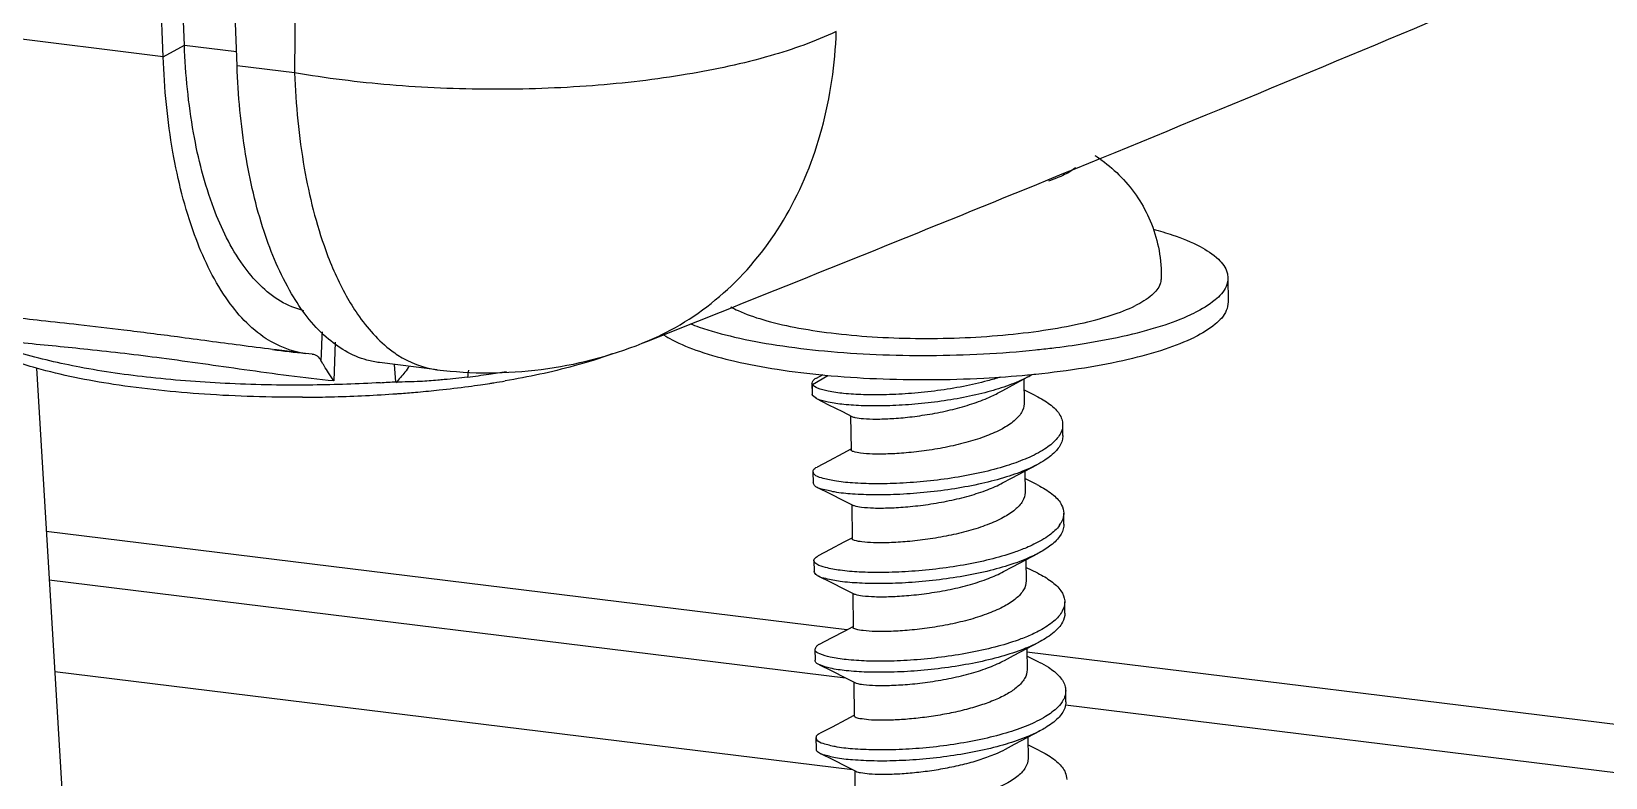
# Model space of a CAD drawing. Header units: millimetres. Extents: x -25 to 785, y -3301 to -3016.
# Drawn here: x 67.03 to 85.89, y -3173.77 to -3164.83 of the extents above; entities that cross this region are included whole.
import ezdxf

# ---------------------------------------------------------------- set-up
doc = ezdxf.new("R2010")
doc.units = ezdxf.units.MM

# ---------------------------------------------------------------- blocks, each defined once
blk = doc.blocks.new('*u2')
at = {"color": 7}
for p, q in [((3.49237757979995, -18.72780779757068), (3.147158551699931, -9.40597647947061)), ((3.747360825999976, -18.5903655269708), (3.403067220999901, -9.293523092370833)), ((4.377735436899911, -18.83668321927098), (4.03251640880012, -9.514851901170914)), ((5.132179467000014, -9.650081151271024), (5.067052644900059, -18.92145086547089)), ((3.49237757979995, -18.72780779757068), (-3.564083803300036, -17.86005110217093)), ((3.49237757979995, -18.72780779757068), (3.747360825999976, -18.5903655269708)), ((3.747360825999976, -18.5903655269708), (4.371455660299944, -18.66711255947075)), ((5.067052644900059, -18.92145086547089), (4.377735436899911, -18.83668321927098)), ((14.0954196519001, -20.20510226967099), (14.28837302329998, -20.1262786875709)), ((14.28837302329998, -20.1262786875709), (14.43080713070003, -20.06803908797065)), ((16.25316094160007, -21.37854394707074), (16.25646293210002, -21.66864714207077)), ((5.398160044099996, -22.02872794457062), (5.396140625700127, -22.07774670007075)), ((9.30048150710013, -22.13756552607083), (9.886633409699925, -21.90399965357074)), ((9.886633409699925, -21.90399965357074), (9.910833663899894, -21.8943408140708)), ((5.19994198509994, -22.28747281967071), (4.818066668600068, -22.24051233277078)), ((5.396140625700127, -22.07774670007075), (5.387177913200048, -22.29519131367078)), ((5.555091338899956, -22.15249049907106), (5.537091936000024, -22.61544642937088)), ((9.232661486699953, -22.16454302827105), (9.30048150710013, -22.13756552607083)), ((5.276860122899961, -22.29399611417102), (5.200096204099964, -22.28749177257077)), ((5.387177913200048, -22.29519131367078), (5.383998726199934, -22.37228600197068)), ((6.774617240300131, -22.48111591097086), (6.085300022999945, -22.39634826357087)), ((6.282240144600109, -22.62460176387094), (6.264008296999918, -22.41832996847097)), ((1.97297195379997, -22.46261217327083), (2.286076135500025, -27.64617604967088)), ((11.27280547300006, -22.65838456497067), (11.45669812489996, -22.54853596097064)), ((11.39799943610001, -22.54319018137085), (11.31844150160009, -22.58499951987096)), ((13.80683182350003, -22.59362705487092), (13.81016625670009, -22.88658056807071)), ((11.27280547300006, -22.65838456497067), (11.26720027789997, -22.64045320827063)), ((11.26720027789997, -22.64045320827063), (11.2687136902, -22.77341717257104)), ((11.27431888530009, -22.79134852927064), (11.2687136902, -22.77341717257104)), ((11.27431888530009, -22.79134852927064), (11.27280547300006, -22.65838456497067)), ((11.32040139259993, -22.82709081737084), (11.27431888530009, -22.79134852927064)), ((13.95172854220004, -22.7947812778707), (13.80831028889997, -22.72352068577084)), ((11.6345798366001, -22.9839747666706), (11.74629454530009, -23.04053552697087)), ((11.73169975480005, -23.03314623637061), (11.73635462779998, -23.44210971007078)), ((14.27457302929997, -23.27112886967097), (14.27305961699994, -23.13816490537101)), ((11.27930757650006, -23.70416492317099), (11.2808209888999, -23.837128887571)), ((13.81938188360004, -23.696238496771), (13.82227355529994, -23.95029228307067)), ((13.9638358407999, -23.85849299277061), (13.82041758750006, -23.78723240067075)), ((11.64718981040005, -24.04802401617098), (11.75873796659994, -24.10446263287076)), ((11.743807629, -24.09690851787082), (11.74846192640007, -24.50582142497069)), ((14.28668032790006, -24.33484058467093), (14.28516691560003, -24.20187662027092)), ((11.68469740410001, -25.60186447757087), (2.091333614300083, -24.42213639457077)), ((11.29141487519996, -24.7678766380709), (11.29292828749999, -24.90084060247091)), ((13.83148918229995, -24.75995021177096), (13.83438085400007, -25.01400399797103)), ((13.97594313950003, -24.92220470767097), (13.83252488619996, -24.8509441156707)), ((2.126319590600133, -25.00134310367093), (11.67057541100007, -26.17503221517063)), ((11.65929710909995, -25.11173573107089), (11.77084526520002, -25.16817434787072)), ((11.75591492760009, -25.16062023287077), (11.76056922509997, -25.56953313997064)), ((14.29878762659996, -25.39855229957084), (14.29727421429993, -25.26558833517083)), ((11.30352217380005, -25.83158835297081), (11.30503558620012, -25.96455231737082)), ((13.84359648090003, -25.82366192667087), (13.84648815259993, -26.07771571287094)), ((24.39249609090007, -27.16458505327091), (13.84409445839992, -25.86741276737075)), ((13.98805043810012, -25.98591642257088), (13.84463218480005, -25.91465583057061)), ((2.192644959500058, -26.0993858843708), (11.75492564820001, -27.27529157437084)), ((11.67140440770004, -26.1754474459708), (11.78295256389993, -26.23188606277063)), ((11.76802222629999, -26.22433194777068), (11.77267652370006, -26.63324485487101)), ((14.31089492520005, -26.46226401447075), (14.30938151290002, -26.32930005007074)), ((14.30635731539996, -26.49916314587063), (24.34849679510012, -27.7340786788709)), ((11.31562947249995, -26.89530006797077), (11.31714288479998, -27.02826403227073)), ((13.85570377959993, -26.88737364157078), (13.85859545130006, -27.14142742777085)), ((14.00015773680002, -27.04962813757083), (13.85673948349995, -26.97836754547097)), ((11.68351170639994, -27.23915916097076), (11.79505986250001, -27.29559777767099)), ((11.78012952490008, -27.28804366267059), (11.78478382239996, -27.69695656977092))]:
    blk.add_line(p, q, dxfattribs=at)
for points in [[(13.50765881510006, -22.75501158977067), (13.5560976582999, -22.72853058287092), (13.71387977220002, -22.64325172767076), (13.85419573259992, -22.56834070067089)], [(11.32040139259993, -22.82709081737084), (11.46771367830002, -22.90033394547072), (11.6345798366001, -22.9839747666706)], [(11.73292530520007, -23.43569756807074), (11.63758168460004, -23.48668895717083), (11.47290086370003, -23.5739022841708), (11.33054880029999, -23.64871123477087)], [(13.55134251189997, -23.83876410717085), (13.65844833229994, -23.78147696767064), (13.81892118280007, -23.69648061657108), (13.96114001489991, -23.62173799657103)], [(11.33331024530003, -23.89140145177089), (11.48053265110002, -23.96454818377106), (11.64718981040005, -24.04802401617098)], [(11.74503260389997, -24.49940928297065), (11.64968898329994, -24.55040067207074), (11.48500816230012, -24.63761399907071), (11.34265609890008, -24.71242294967078)], [(13.5634498106001, -24.90247582207076), (13.67055563090003, -24.84518868267105), (13.83102848149997, -24.76019233147099), (13.9732473135, -24.68544971147094)], [(11.34541754399993, -24.9551131666708), (11.49263994979992, -25.02825989867097), (11.65929710909995, -25.11173573107089)], [(11.75713990250006, -25.56312099787101), (11.66179628190002, -25.61411238697065), (11.49711546089998, -25.70132571397107), (11.35476339759998, -25.77613466457069)], [(13.57555710919996, -25.96618753707071), (13.68266292950011, -25.90890039757096), (13.84313578010006, -25.8239040463709), (13.98535461220013, -25.74916142637085)], [(11.35752484260001, -26.01882488167075), (11.50474724840001, -26.09197161357088), (11.67140440770004, -26.1754474459708)], [(11.76924720119996, -26.62683271287096), (11.67390358059993, -26.6778241019706), (11.50922275960011, -26.76503742887098), (11.36687069620007, -26.8398463794706)], [(13.58766440790009, -27.02989925197062), (13.69477022820001, -26.97261211247087), (13.85524307870014, -26.88761576137085), (13.99746191079998, -26.81287314127076)], [(11.36963214129992, -27.08253659657066), (11.51685454709991, -27.15568332857083), (11.68351170639994, -27.23915916097076)]]:
    blk.add_lwpolyline(points, dxfattribs=at)
for centre, radius, start, end in [((-202.7676489983, 510.9809862907291), 573.7492930057, 291.757678459102, 292.2083251540911), ((8.152488546000086, -20.21839150537062), 2.8242632696, 209.1525928742112, 214.4504651223022), ((8.489412019099973, 7.222253843329327), 29.6906274655, 262.8700365369977, 263.6397825512041), ((7.010671155200043, -21.20126970777073), 1.3097751135, 233.5559098323065, 237.4053018313), ((7.385025797600065, -17.51905254507074), 4.9994348591, 262.9821490645962, 291.696920279698), ((5.121159232400032, -5.913136700470659), 16.7517513547, 273.3328333005948, 273.9744152464989), ((5.487356386800002, -9.545574038370887), 13.1282167372, 277.2348540577054, 278.3576543662044), ((5.93252565290004, -12.58521021507067), 10.0561531819, 278.3654893982001, 279.5754816800065), ((5.676868277700123, -11.3698545189709), 11.4074557549, 278.9750197671994, 279.6676727240952), ((13.28636273239999, -21.4973324309708), 1.2122262665, 297.9318843594958, 300.6768348280978), ((5.087812179699995, -5.563040728370652), 17.2484510046, 270.2501793593949, 271.0405742079), ((5.091605706699966, -5.78291246317076), 17.0285466388, 271.041247373598, 271.5239000578966), ((5.10771335770005, -6.278080658370982), 16.5331254697, 271.513734035299, 274.1045024534006), ((5.135082858200121, -6.700739111170606), 16.1095923437, 274.1150045469048, 274.3148702669024), ((5.173282158300026, -7.1945917994708), 15.6142654186, 274.3114401610012, 275.0324942992063), ((5.261119149700107, -8.184251234470594), 14.6207159061, 275.0298108251033, 276.0491545032045), ((5.385285693500009, -9.343870912770853), 13.454468347, 276.0437353514045, 277.5526926368048), ((5.491032991000111, -10.15786066037072), 12.6336414257, 277.5624852154041, 278.2031805795988), ((5.546506818099942, -10.54357902397078), 12.2439543921, 278.2037868364954, 278.7463576965974), ((5.582407482299914, -10.77835647607071), 12.0064480519, 278.7473942318001, 278.9799268989993), ((13.95084720640011, -24.14711835267099), 0.3471518298, 324.8725234215108, 329.8856789440017)]:
    blk.add_arc(centre, radius, start, end, dxfattribs=at)
for points, start_tangent, end_tangent in [([(14.43080713070003, -20.06803908797065), (24.39935423640009, -15.87382594697101), (38.64042005179999, -9.432284830070785), (51.93495984510014, -2.846183516071051), (64.26301447090009, 3.878670382329346), (72.13561424189993, 8.559740141929069)], (0.9255607654518749, 0.3785990880286689), (0.8511212944298132, 0.5249690868690456)), ([(11.55946275060001, -18.42537688477069), (10.76733378030008, -18.71809332977091), (9.77317591459996, -18.93915963047084), (8.63636883449999, -19.07537180127065), (7.424812462099908, -19.1185940764708), (6.210871392099989, -19.06624484917074), (5.067052653600058, -18.92145086657092)], (-0.9018286378376734, -0.4320938647745956), (-0.9852418360121015, 0.1711681178593249)), ([(9.233914540500109, -22.16395365447079), (9.460504584900036, -22.06365946217102), (10.30310092950003, -21.47378465927068), (10.95909215220013, -20.63178501187076), (11.38705217989991, -19.59119267527103), (11.55946275060001, -18.42537688477069)], (0.929231395677387, 0.3694983265015626), (0.03411988992284027, 0.9994177470465758)), ([(5.178169477899928, -21.77315086537101), (4.899808203799921, -21.65916795757084), (4.450633628199967, -21.22740784407097), (4.098522080100111, -20.54638059397075), (3.856505113699995, -19.64099610747098), (3.747360825999976, -18.5903655269708)], (-0.9703676687624134, 0.2416331670541092), (-0.0370080223953408, 0.9993149685051185)), ([(4.728170603400031, -22.10964140477108), (4.2461728193, -21.61847971797079), (3.868794148899951, -20.86409583317072), (3.609578099300052, -19.87219292977079), (3.49237757979995, -18.72780779757068)], (-0.8416628567236304, 0.5400033662967462), (-0.03700802239414325, 0.999314968505163)), ([(5.031335311399971, -21.569683779971), (4.702458213299906, -20.82415961507104), (4.480620351300104, -19.89655386587083), (4.377735436899911, -18.83668321927098)], (-0.506565171112432, 0.862201674445041), (-0.03700802241248, 0.9993149685044838)), ([(5.067052653600058, -18.92145086657092), (5.184132352399956, -20.06514719937104), (5.441862809700069, -21.05334709547105), (5.68598758739995, -21.59419528397075)], (0.03700802240097344, -0.99931496850491), (0.4880848350057511, -0.8727961926116593)), ([(14.65799864559995, -19.91099297107075), (14.77250076790006, -19.99216592677067), (15.00116863359995, -20.20056461597096), (15.19573010289992, -20.45487957577097), (15.33650152860014, -20.733179241171), (15.4272174693001, -21.05178929567091), (15.4531583631001, -21.39443504147084)], (0.8364822938874792, -0.547993952533001), (-0.0273956567285854, -0.9996246685593596)), ([(14.29532120969998, -20.1422990998708), (14.20577777170001, -20.18184471597078), (14.10153434990002, -20.21907674467093)], (-0.8960355967543747, -0.4439822173792906), (-0.9515600152865638, -0.3074630665752147)), ([(14.4268802524, -20.05786909197059), (14.36926867950001, -20.10083559537088), (14.29532120969998, -20.1422990998708)], (-0.748849690545717, -0.662739874286725), (-0.8960355967078832, -0.4439822174731189)), ([(15.35717346129991, -20.79532772067068), (15.59080902560004, -20.86669776597091), (15.9189613978001, -21.00478873117072), (16.13931395240002, -21.15696401017067), (16.24436284719991, -21.31804145637079), (16.25145542990003, -21.37847882807091)], (0.9648062665701292, -0.2629617234256892), (-0.005250598619044503, -0.9999862155120649)), ([(15.45121432830001, -21.39440641837064), (15.44212203670008, -21.45201286937072), (15.34274165519992, -21.58538666357072), (15.14385385090009, -21.71234243927074)], (-0.01586608018499692, -0.9998741258276281), (-0.8960355966638889, -0.4439822175619071)), ([(16.25145542990003, -21.37847882807091), (16.23053076819997, -21.48253577057085), (16.09828875020003, -21.64484529597075), (15.85214013659993, -21.79944277657069)], (-0.005250598589917194, -0.9999862155122177), (-0.8960355966060041, -0.4439822176787289)), ([(5.21818471889992, -21.84646241407108), (5.031335311399971, -21.569683779971)], (-0.6167320255499994, 0.7871731757758232), (-0.5065651711793631, 0.8622016744057174)), ([(16.25475742039998, -21.66858202307094), (16.23383275869992, -21.77263896547083), (16.10159074069998, -21.93494849097078), (15.8554421271001, -22.08954597157071)], (-0.005250598589917194, -0.9999862155122177), (-0.8960355966060041, -0.4439822176787289)), ([(4.804199141000026, -22.23878085237084), (4.414023289300076, -22.18854233557067), (3.663681816000008, -22.08841081987066), (3.020619174000103, -22.00616349987104), (2.478859377599974, -21.94261343687094), (2.028661923500067, -21.89307518687065), (1.657618986800117, -21.85154728567068), (1.557646135499908, -21.83957684907091)], (-0.992330369386542, 0.1236140687509693), (-0.9925664423128122, 0.1217039752616436)), ([(5.446718645300052, -22.09056577327101), (5.21818471889992, -21.84646241407108)], (-0.7504179543165029, 0.6609636100720182), (-0.6167320256429462, 0.7871731757030016)), ([(5.82355709360013, -21.81605896337078), (6.232614846300066, -22.25490115587081)], (0.5665616751066014, -0.8240193373340227), (0.8046532795394031, -0.5937449786958063)), ([(10.29487536660008, -21.72861125067084), (10.38189987269993, -21.77206994537073), (10.67921419999993, -21.88035295417103), (11.05623784919999, -21.97088255527069), (11.49848201300006, -22.04017974697081), (11.98895149610007, -22.08558147707072), (12.50879783150003, -22.10534298237098), (13.03804361590005, -22.09870483957093), (13.55635023059995, -22.06592214857073), (14.04379944319999, -22.00825472987071), (14.48165885380013, -21.92791870997098), (14.85310177070005, -21.82800135717071), (15.14385385090009, -21.71234243927074)], (0.875794986219353, -0.4826832730818868), (0.8960355966539031, 0.4439822175820601)), ([(14.14244720810007, -22.22123358677072), (14.53163737590012, -22.16669038927103), (15.05524580909992, -22.06488498117096), (15.50046722310003, -21.94106358047065), (15.85214013659993, -21.79944277657069)], (0.9927991932626671, 0.1197904915132989), (0.8960355966411141, 0.4439822176078707)), ([(9.490029632599999, -22.0634224682708), (9.59111586640006, -22.122072065471), (9.919268238699942, -22.26016303077085), (10.34404559320001, -22.37946716007082), (10.8509826467, -22.47592169427071), (11.42281626580007, -22.54624199007094), (12.04007334240009, -22.58803337407107), (12.68173392709991, -22.59987269067096), (13.32594703819996, -22.58135676637085), (13.85226411400004, -22.54284698837091)], (0.8386005326327404, -0.5447468647620509), (0.9955570484182513, 0.09416030663044708)), ([(9.807454481700006, -21.93065785737099), (9.915966248199993, -21.97005983577083), (10.34074360270006, -22.08936396507079), (10.84768065620005, -22.18581849927068), (11.41951427530012, -22.25613879507091), (12.0367713518001, -22.29793017907105), (12.67843193649992, -22.30976949577098), (13.32264504770001, -22.29125357137082), (13.94747278049999, -22.24301294367069), (14.14244720810007, -22.22123358677072)], (0.9328163420243886, -0.360352150059132), (0.9927991932595875, 0.1197904915388211)), ([(6.095040999899993, -22.63655524307069), (5.288203518899991, -22.66458310747066), (4.293201775399893, -22.64797091467062), (3.346373843299943, -22.57558558567098), (2.49447857859991, -22.45100188547076), (1.779586551399916, -22.28037230547079), (1.237001819800071, -22.07212278697079)], (-0.9983079094129047, -0.05814910148605791), (-0.8941032440034731, 0.4478609036994254)), ([(4.464142327399941, -22.48146221857087), (3.472452650700006, -22.34334283997077), (2.591049624699963, -22.23900867967086), (1.826834754499941, -22.16240250517103), (1.237001819800071, -22.07212278697079)], (-0.9902341688683887, 0.1394140983026163), (-0.9707577780866029, 0.2400611094791532)), ([(5.163126500299995, -22.81132730437093), (3.986705058199959, -22.774914242671), (2.89934855499996, -22.65719606127095), (1.97337531800008, -22.46276446957063), (1.399084253800083, -22.2573996535707)], (-0.9999903862643255, -0.0043849035251745), (-0.9085467571711503, 0.4177831854368807)), ([(5.200131261200113, -22.2872202149706), (4.728170603400031, -22.10964140477108)], (-0.9917697982062994, 0.1280338524212881), (-0.8416628566780169, 0.5400033663678404)), ([(6.085406006799985, -22.39554670947064), (5.934758419899936, -22.36626392277094), (5.446718645300052, -22.09056577327101)], (-0.9930555788700576, 0.1176461528272595), (-0.7504179542023953, 0.6609636102015694)), ([(13.85226411400004, -22.54284698837091), (13.95077477099994, -22.53311613867072), (14.53493936640007, -22.45679358417101), (15.05854779969991, -22.35498817617099), (15.50376921370002, -22.23116677547068), (15.8554421271001, -22.08954597157071)], (0.995557048419336, 0.09416030661897845), (0.8960355966532336, 0.4439822175834113)), ([(5.276860406399919, -22.29399615567081), (5.336523974900047, -22.31572790837072)], (0.9988944868611891, -0.04700855367188001), (0.8118279482966261, -0.5838967223443636)), ([(5.336523974900047, -22.31572790837072), (5.383998726199934, -22.37228600197068)], (0.8118279479905713, -0.5838967227698904), (0.4834391090334748, -0.8753779914168053)), ([(5.53709193589998, -22.61544642887065), (5.47467357630012, -22.51776659127063), (5.42252720979991, -22.436334814171), (5.383998729899986, -22.37228599357104)], (-0.5329759234040293, 0.8461304066582305), (-0.4834389599089617, 0.8753780737727792)), ([(6.446111954900061, -22.43878756117101), (6.388967406599932, -22.51217289017086), (6.285852836700087, -22.63759465117073)], (-0.7025224042730798, -0.7116616271054464), (-0.5394039097401426, -0.8420471614803107)), ([(6.305104696700027, -22.30475818567083), (6.7742589641, -22.48059913877069)], (0.842691877208717, -0.5383961367677603), (0.9915345451182578, -0.1298431586073355)), ([(8.874282529000084, -22.29001539027104), (8.416258928800062, -22.43622215887081), (7.592558846200063, -22.61530588587084)], (-0.9351604477137581, -0.354224416199397), (-0.9857833368249397, -0.1680214654092975)), ([(5.537091936000024, -22.61544642937088), (4.464142327399941, -22.48146221857087)], (-0.9951948664471415, 0.09791413481850494), (-0.9902341688677938, 0.1394140983068424)), ([(6.574175160400046, -22.62278711917088), (6.284073463699997, -22.63113519287072)], (-0.9989071295340716, -0.0467391331327582), (-0.9992663282084411, -0.03829889435506366)), ([(6.784206640500088, -22.60745596927063), (6.574175160400046, -22.62278711917088)], (-0.9957669978986913, -0.09191346961043327), (-0.9989071295420313, -0.04673913296264362)), ([(7.140681028700101, -22.56926700687063), (6.859932182399916, -22.60019671237069), (6.784206640500088, -22.60745596927063)], (-0.9920260143122384, -0.1260332770651258), (-0.995766997883548, -0.09191346977448996)), ([(7.151178379400108, -22.48660736537067), (7.140681026100083, -22.56926700647091)], (-0.1960250925898097, -0.9805988798051714), (-0.063775639705967, -0.997964261774987)), ([(11.26916139009995, -22.64063598987104), (11.28097511279998, -22.61130162597101), (11.31684172690007, -22.58170984997059)], (0.09280084949786853, 0.9956846902169754), (0.8993001591695671, 0.4373319376830273)), ([(13.5277384389999, -22.56868731547092), (13.37217512179996, -22.61457203747068), (13.08202722999999, -22.6812665903708), (12.77347431220005, -22.73165873967082), (12.46114030879994, -22.76488334447095), (12.15995041320002, -22.7809173479709), (11.8843761823, -22.78058446647083), (11.64770382090001, -22.76551616687084), (11.46136387060005, -22.73807112377062), (11.3343570254001, -22.70121753057083), (11.27280547300006, -22.65838456497067)], (-0.9514430087054137, -0.3078249521815776), (-0.5258017067985364, 0.8506071743923548)), ([(13.85419563410005, -22.56834051537089), (13.84686569030009, -22.57220764457088), (13.6326618646001, -22.66589686107091), (13.37453983940009, -22.74730679227105), (13.08436708399995, -22.81406954387103), (12.77573777010002, -22.8645222654709), (12.46328906050007, -22.89779681067103), (12.16196158940011, -22.91386820137086), (11.88624327840012, -22.91355942397104), (11.64943629239997, -22.89850242077091), (11.46298546189996, -22.87105747117084), (11.33590298500008, -22.83419534337099), (11.32023545409993, -22.82744754157102)], (-0.8830635225414382, -0.4692534657908318), (-0.9067013798977527, 0.4217731709005582)), ([(11.74592674649989, -23.04117301547103), (11.78301686760005, -23.05272615217064), (11.88410427150006, -23.06695560397065), (12.03501154509991, -23.07248130397102), (12.22357640550013, -23.06663973827062), (12.44005473059997, -23.04778148707101), (12.68035198429993, -23.0135526621707), (12.92586330940003, -22.9636178141709), (13.15688378360005, -22.90004869157065), (13.36855340130001, -22.82217077857104), (13.50766664670005, -22.75502510097067)], (0.8651254073143707, -0.5015556096976129), (0.8765142596329258, 0.4813758953875275)), ([(13.95174193949993, -22.79475426447061), (14.03986112870007, -22.84277474677083), (14.18572462790007, -22.95493675647094), (14.26214186409993, -23.07412346457068), (14.27229297570011, -23.13817508807097)], (0.895873480182845, -0.4443092476024755), (0.01328105741949581, -0.999911802867543)), ([(13.81016097359998, -22.88657285297086), (13.81017674500004, -22.88931256467094), (13.77999327010002, -22.9931607985709), (13.69194288600011, -23.09397824937105)], (0.0140405111345526, -0.9999014271652384), (-0.7622705018152958, -0.6472585897941081)), ([(13.69194288600011, -23.09397824937105), (13.54966443259991, -23.18908689937098), (13.36042261669991, -23.2750401195708), (13.1403567361001, -23.34731062557103), (12.89798355430003, -23.40589168487077), (12.64242873130001, -23.45020977067088), (12.39611580650012, -23.47841540387071), (12.17789852670012, -23.49142796247088), (11.99251709779992, -23.4917103577709), (11.85079207610011, -23.48127621717094), (11.76455239849997, -23.46340046917067), (11.73643510009992, -23.44209725457085)], (-0.7622705016497188, -0.6472585899891067), (-0.1298723358491922, 0.9915307238714667)), ([(14.27229297570011, -23.13817508807097), (14.26537869570006, -23.19632595867097), (14.24246424529997, -23.2523854609708)], (0.01328105757884225, -0.9999118028654266), (-0.4867980425828816, -0.8735145480972113)), ([(14.24246424529997, -23.2523854609708), (14.19529709719995, -23.31738712957076), (14.05536194220008, -23.43320595307068), (13.85247073770006, -23.53993901627064), (13.82449683210007, -23.55190827857086)], (-0.4867980422366244, -0.8735145482901757), (-0.9222244058236442, -0.3866550727757578)), ([(14.27380638809996, -23.27113905237093), (14.26689210800009, -23.32928992307097), (14.19681050960003, -23.45035109397077), (14.05687535459992, -23.56616991747069), (13.9611525631999, -23.62176192057086)], (0.0132810573680718, -0.9999118028682261), (-0.8855789012789029, -0.4644889768440703)), ([(13.82449683210007, -23.55190827857086), (13.59661467770002, -23.63418938427094), (13.30038767199994, -23.71317352717097), (12.9783674757, -23.77485810397093), (12.64639933259991, -23.81805988157066), (12.32081733230007, -23.84250387967086), (12.01764174710001, -23.84883688317086), (11.75179178839994, -23.83859565897092), (11.53635247009993, -23.81413143847067), (11.38193160629999, -23.77849437727082), (11.29613853770002, -23.73528366927076), (11.28283692250011, -23.70365862847075)], (-0.9222244058002396, -0.3866550728315808), (-0.1419991961116315, 0.9898667730071813)), ([(11.28283692250011, -23.70365862847075), (11.28321020620001, -23.68847068037076), (11.33018074830011, -23.6478690775707)], (-0.1419991954290135, 0.9898667731051048), (0.9163137940487672, 0.400461022867337)), ([(13.9611525631999, -23.62176192057086), (13.85398415000009, -23.67290298067064), (13.59812809000005, -23.7671533485709), (13.30190108429997, -23.84613749157097), (12.97988088810007, -23.90782206837093), (12.64791274489994, -23.95102384597067), (12.32233074460009, -23.97546784407086), (12.01915515950009, -23.98180084757087), (11.75330520069997, -23.97155962327088), (11.5378658825, -23.94709540277063), (11.38344501860001, -23.91145834167082), (11.33155213460009, -23.89513467467077)], (-0.88557890128028, -0.4644889768414449), (-0.9046972899782261, 0.4260549418866701)), ([(11.33155213460009, -23.89513467467077), (11.29765195000004, -23.86824763367076), (11.28435033489995, -23.83662259287075)], (-0.9046972901814994, 0.4260549414550338), (-0.141999196226017, 0.9898667729907723)), ([(11.75909621799997, -24.10380577557089), (11.77309604459992, -24.11041988817078), (11.86071078989994, -24.12820521387084), (12.00548535100006, -24.13849205217093), (12.19622939129999, -24.13767212577068), (12.41583523110012, -24.1239346967709), (12.66019528879997, -24.09531596967099), (12.91381452659994, -24.05074195587076), (13.1550194762001, -23.99184861717094), (13.37327338919999, -23.91952847657103), (13.55134126689995, -23.83876179007075)], (0.8779148911506739, -0.478816712214497), (0.8808949495307499, 0.4733118294435687)), ([(13.8222671957999, -23.9502935444707), (13.82228290910007, -23.95328139067078), (13.79168038800003, -24.05759453277096), (13.70405018470001, -24.15768996427096)], (0.01429436648479746, -0.9998978303240779), (-0.7622705016458464, -0.647258589993667)), ([(13.96384425659994, -23.85847603817092), (13.99845757799994, -23.87625481937084), (14.16299203009999, -23.98571706117082), (14.25978625690004, -24.10329427247098), (14.28490499820009, -24.20188301257076)], (0.8957240518974152, -0.4446104169410303), (0.02439841532887704, -0.9997023143563487)), ([(13.70405018470001, -24.15768996427096), (13.56103892300007, -24.25319729157081), (13.36914017320009, -24.34004854917066), (13.14520254629997, -24.41305663557068), (12.90549086650003, -24.47054729127103), (12.65483807129999, -24.51387838187065), (12.41083990230004, -24.54190053397087), (12.19220987900007, -24.55507020347068), (12.00679840909993, -24.55549279157094), (11.86679042330002, -24.54548002497086), (11.77902710900003, -24.52793396647075), (11.74846300450008, -24.50582173207067)], (-0.7622705016494361, -0.6472585899894395), (-0.02687154190845411, 0.9996388949192915)), ([(14.28490499820009, -24.20188301257076), (14.28410478280011, -24.22505663227093), (14.25114257940004, -24.32129378687068)], (0.02439841509532932, -0.9997023143620485), (-0.5007518600386082, -0.8655908818072625)), ([(14.23477361889991, -24.34686865977073), (14.11423795340011, -24.46459243337085), (13.9284419943001, -24.57429093007067), (13.83719980690012, -24.61542703397072)], (-0.5745493046284255, -0.8184699729073711), (-0.9221066697039516, -0.3869357694598518)), ([(14.28641841050012, -24.33484697687072), (14.28561819509991, -24.35802059667094), (14.23628703119994, -24.47983262417074), (14.11575136579995, -24.59755639777086), (13.97324889269998, -24.68545272567098)], (0.02439841539865509, -0.9997023143546456), (-0.8857972613723426, -0.4640724207979375)), ([(13.83719980690012, -24.61542703397072), (13.68653686790003, -24.67242149227104), (13.4004309293, -24.75600991577085), (13.08420457989996, -24.8227966031709), (12.75341835130007, -24.87134760157096), (12.4243482536001, -24.90112506767082), (12.11318596539991, -24.91251369737074), (11.83524316829994, -24.90680182197093), (11.60419912339989, -24.88611809877102), (11.43142846759997, -24.8533269082709), (11.32544225840002, -24.81188759687075), (11.29153784029995, -24.767867249971)], (-0.9221066697050894, -0.3869357694571407), (-0.0761258045118292, 0.9970982207823995)), ([(13.97324889269998, -24.68545272567098), (13.9299554065999, -24.70725489447068), (13.6880502803001, -24.80538545667105), (13.40194434160003, -24.88897388017085), (13.08571799219999, -24.95576056757091), (12.7549317636001, -25.00431156597097), (12.42586166590013, -25.03408903207082), (12.11469937779998, -25.0454776616707), (11.83675658059997, -25.03976578627089), (11.60571253579997, -25.01908206317103), (11.43294188000004, -24.98629087267091), (11.34465895950007, -24.95643188587064)], (-0.8857972613560888, -0.464072420828962), (-0.8668151127560243, 0.4986296825277863)), ([(11.29153784029995, -24.767867249971), (11.29146973699994, -24.76568448327089), (11.33120136160005, -24.71883598177101), (11.34238306719999, -24.71195315257091)], (-0.07612580426304015, 0.9970982208013941), (0.8645920000214656, 0.5024745501006811)), ([(11.34465895950007, -24.95643188587064), (11.32695567070004, -24.94485156117071), (11.29305125270002, -24.90083121437101)], (-0.8668151127504715, 0.4986296825374391), (-0.07612580401536112, 0.9970982208203036)), ([(11.77120258600007, -25.16751888247063), (11.78522638070012, -25.17413959617079), (11.87286531780001, -25.19192286877069), (12.01766422169999, -25.20220595137062), (12.2084275272, -25.2013807246708), (12.42803658799994, -25.18763802457079), (12.67235150259989, -25.15902058757092), (12.92594176319994, -25.11444952137072), (13.16714151869996, -25.05555614207105), (13.38541380850006, -24.98322737807075), (13.56344856479996, -24.9024735034709)], (0.8780114027717065, -0.4786397148198844), (0.8808947945135919, 0.4733121179505728)), ([(13.83437982710007, -25.01399467907095), (13.8049186449, -25.11935114937069), (13.71615748330009, -25.22140167917087)], (0.01037635334397177, -0.9999461641964937), (-0.7622705016630725, -0.64725858997338)), ([(13.97594276399991, -24.92220546577073), (14.13470868719992, -25.0171623197707), (14.25149187210013, -25.13280801827068), (14.29679589369994, -25.25379137577102), (14.29719596659993, -25.26558853587085)], (0.8961248843822107, -0.443801973396885), (0.00256431194000945, -0.9999967121467322)), ([(13.71615748330009, -25.22140167917087), (13.57589498719994, -25.31541010077081), (13.38788738869994, -25.40121377467085), (13.1660182992, -25.4743263764708), (12.92584080260008, -25.53256360447085), (12.67769447969999, -25.57604235667077), (12.43708130339996, -25.60436086207073), (12.21681134799996, -25.61836230357085), (12.02622479699994, -25.61942729417069), (11.8813965275001, -25.60949920137091), (11.79240574670007, -25.59207130917093), (11.76057989540004, -25.56987684967089), (11.76058531119997, -25.56953607377091)], (-0.7622705016473079, -0.6472585899919459), (0.04216126521730917, 0.9991108185357997)), ([(14.29719596659993, -25.26558853587085), (14.26841552700012, -25.37601519177088)], (0.002564311959627817, -0.9999967121466818), (-0.4609105100290503, -0.8874466190959097)), ([(14.26841552700012, -25.37601519177088), (14.1677664291999, -25.49532130937087), (13.99981557380011, -25.60769494837086), (13.84984827459994, -25.67891089617069)], (-0.4609105101915886, -0.8874466190114928), (-0.922353350238902, -0.3863473790555252)), ([(14.298709379, -25.39855250017081), (14.26992893929992, -25.50897915617088), (14.16927984159997, -25.62828527367083), (14.00132898619995, -25.74065891267082), (13.98535801809999, -25.74916791577061)], (0.002564312027818448, -0.999996712146507), (-0.8854572203883693, -0.4647208956589999)), ([(13.84984827459994, -25.67891089617069), (13.77283717120008, -25.70946199357104), (13.49800607070006, -25.79746954257098), (13.1888486237001, -25.86924084017073), (12.86057799259993, -25.92309698757072), (12.52934657009996, -25.95823944417089), (12.21145224330007, -25.97478926807071), (11.92253750880013, -25.97378116717073), (11.67682079370002, -25.95711265337059), (11.48639775600009, -25.92745079807082), (11.36064689859995, -25.88810117067078), (11.30576870630011, -25.84284540207091), (11.3058480615, -25.83195447537082)], (-0.9223533502532422, -0.3863473790212895), (0.155497187365235, 0.9878363349874822)), ([(11.3058480615, -25.83195447537082), (11.32448095059999, -25.79575535347067), (11.35293903830006, -25.77286550487088)], (0.1554971871085999, 0.9878363350278797), (0.8732304440892074, 0.4873074917500918)), ([(13.98535801809999, -25.74916791577061), (13.77435058350011, -25.84242595797105), (13.4995194830999, -25.93043350697099), (13.19036203600012, -26.00220480457074), (12.86209140489996, -26.05606095197072), (12.53085998239999, -26.09120340857089), (12.2129656556001, -26.10775323247071), (11.92405092119998, -26.10674513157073), (11.67833420610009, -26.09007661777105), (11.48791116830012, -26.06041476237078), (11.36216031089998, -26.02106513497074), (11.35745616269992, -26.01897739497099)], (-0.8854572204114751, -0.4647208956149753), (-0.9118120486172007, 0.4106078274905437)), ([(11.35745616269992, -26.01897739497099), (11.30728211859991, -25.97580936647091), (11.30736147390007, -25.96491843977083)], (-0.91181204860102, 0.4106078275264746), (0.1554971876187249, 0.9878363349475799)), ([(11.78330895480008, -26.23123199007068), (11.79735676840005, -26.23785931827069), (11.8850198696, -26.2556405242708), (12.02984302899995, -26.26591984637071), (12.22062546960001, -26.26508932787101), (12.44023809140003, -26.25134133717074), (12.68450775759993, -26.22272519877106), (12.93806891639997, -26.17815710407103), (13.1792633645, -26.11926372277094), (13.39755392739994, -26.04692639527093), (13.57555586259991, -25.96618521687105)], (0.8781076644149916, -0.4784630912574642), (0.8808946378540858, 0.473312409513969)), ([(13.98805895700002, -25.98589923267082), (14.10103674569996, -26.0493591932709), (14.23734036740007, -26.16275914067091), (14.30344918500009, -26.28262776447082), (14.30870357179992, -26.32930209637061)], (0.8960070562496183, -0.444039812574158), (0.003018397282056991, -0.9999954446285483)), ([(13.84648793130009, -26.07771012977082), (13.81693933380006, -26.18321391897098), (13.728264782, -26.28511339417082)], (0.01098462594877684, -0.9999396671763581), (-0.7622705016792596, -0.6472585899543164)), ([(13.728264782, -26.28511339417082), (13.61246509829994, -26.36534481577064), (13.46371562740001, -26.439053051271), (13.28845927039993, -26.50451854587072), (13.0938657818001, -26.56054671407082), (12.88422058409992, -26.6070008966708), (12.66934879819996, -26.64267608937098), (12.46283277730004, -26.6668206508707)], (-0.7622705016612726, -0.6472585899754997), (-0.9956728803956624, -0.09292747303464823)), ([(14.30870357179992, -26.32930209637061), (14.29613561680003, -26.404922642771), (14.28024533410007, -26.44105045217066)], (0.003018397525574639, -0.9999954446278132), (-0.472697398031458, -0.8812248123460262)), ([(14.28024533410007, -26.44105045217066), (14.21578008870006, -26.52548212667079), (14.06635233940005, -26.64022984497069), (13.85521634600013, -26.7453750192708), (13.59276845509999, -26.83759874437101), (13.29192650179994, -26.91421708037069), (12.9674950218, -26.97331294307105), (12.63543775009998, -27.01383030997067), (12.31209315649994, -27.03562611367079)], (-0.472697397785905, -0.8812248124777433), (-0.9991914995582996, -0.04020382084375696)), ([(14.31021698409995, -26.46226606077062), (14.2976490292001, -26.537886607171), (14.21729350110013, -26.65844609097076), (14.06786575170008, -26.77319380927065), (13.99747697449993, -26.81290184047066)], (0.003018397331178356, -0.9999954446283998), (-0.8854411547804301, -0.4647515050229515)), ([(12.46283277730004, -26.6668206508707), (12.26576568900009, -26.68058720427098), (12.08948093610002, -26.68408175157083), (11.94493345339993, -26.67828990597081), (11.8422888604, -26.66528765907105), (11.78553749899993, -26.64784714197094), (11.77500206719992, -26.63253236087075)], (-0.995672880403478, -0.09292747295090747), (-0.3020604295343032, 0.9532887793893057)), ([(11.32018888890002, -26.89514844247105), (11.3237170366001, -26.87286546227097), (11.365829115, -26.83736001387069)], (-0.03323707271927801, 0.9994474958681189), (0.9223382963619562, 0.3863833162341826)), ([(12.31209315649994, -27.03562611367079), (12.01337156590012, -27.03947727257082), (11.75397331859995, -27.02704251237083), (11.54666638870003, -27.00078085587074), (11.40165896119993, -26.96383078557074), (11.32609779659992, -26.9198560169707), (11.32018888890002, -26.89514844247105)], (-0.9991914995598082, -0.04020382080626169), (-0.0332370725264614, 0.9994474958745312)), ([(13.99747697449993, -26.81290184047066), (13.85672975829993, -26.8783389836708), (13.59428186750006, -26.97056270877101), (13.29343991420001, -27.0471810447707), (12.96900843410003, -27.10627690747106), (12.63695116240001, -27.14679427437068), (12.31360656879997, -27.16859007807079)], (-0.8854411548381367, -0.4647515049130096), (-0.9991914995594908, -0.04020382081415132)), ([(11.36840681290005, -27.0855858128707), (11.32761120889995, -27.05281998127066), (11.32170230120005, -27.02811240687106)], (-0.9278835009339826, 0.3728702303677458), (-0.03323707301979061, 0.9994474958581252)), ([(12.31360656879997, -27.16859007807079), (12.01488497819992, -27.17244123687078), (11.75548673089997, -27.16000647667079), (11.5481798011001, -27.13374482027075), (11.40317237349996, -27.09679474997074), (11.36840681290005, -27.0855858128707)], (-0.9991914995594874, -0.04020382081423465), (-0.9278835009460902, 0.3728702303376163)), ([(12.47019249870004, -27.31342416557072), (12.67663207260011, -27.28929034427074), (12.89142711260001, -27.25363390817074), (13.10100260469994, -27.20720658667096), (13.29542319749999, -27.15125152037081), (13.47031807570011, -27.08598045197095), (13.58766767669999, -27.02990532737067)], (0.9956728803940914, 0.09292747305148025), (0.8806223157251845, 0.4738188863340229)), ([(13.85859231530003, -27.14141651087084), (13.85860718050003, -27.14347146637101), (13.82855956100002, -27.24777097577089), (13.74037208060008, -27.34882510907073)], (0.01346243137224272, -0.9999093773645428), (-0.7622705015317262, -0.6472585901280654)), ([(14.00017162630002, -27.04960015067081), (14.0621600500001, -27.08239131637083), (14.21743698549994, -27.19324031687074), (14.3040861257, -27.31166296437095), (14.32089940679998, -27.39302496747086)], (0.8957531681774556, -0.4445517536800988), (0.02239404659224984, -0.9997492218937828)), ([(13.74037208060008, -27.34882510907073), (13.59842758030004, -27.44375185287072), (13.41018775769999, -27.52937404167096), (13.19109350589997, -27.6015069652708), (12.94886060749991, -27.66023392647094), (12.69332320870012, -27.70470419767071), (12.44681242420006, -27.73306602287084), (12.22833679409996, -27.74621154957094), (12.04156264819994, -27.74657748077107), (11.89922102879996, -27.73612304567087), (11.81292934110002, -27.7182287362707), (11.78485928639998, -27.69694577887094)], (-0.7622705016623188, -0.6472585899742674), (-0.1268071149878744, 0.9919273943129367)), ([(11.79471156790009, -27.29599959717098), (11.85020006219997, -27.31199922937094), (11.95293870160003, -27.32494413977065), (12.09740077340007, -27.33069000647083), (12.27344890540007, -27.32717605177095), (12.47019249870004, -27.31342416557072)], (0.7556415890156479, -0.654985334912093), (0.9956728804013568, 0.09292747297363411))]:
    blk.add_spline(points, degree=3, dxfattribs=dict(at, start_tangent=start_tangent, end_tangent=end_tangent))
blk = doc.blocks.new('u5')
at = {"zscale": 0.8}
blk.add_blockref('*u2', (-89.83225365988244, 125.6361601080016), dxfattribs=at)

msp = doc.modelspace()

# ---------------------------------------------------------------- block references
msp.add_blockref('u5', (154.9468168328083, -3272.039848493375))

doc.saveas('drawing.dxf')
